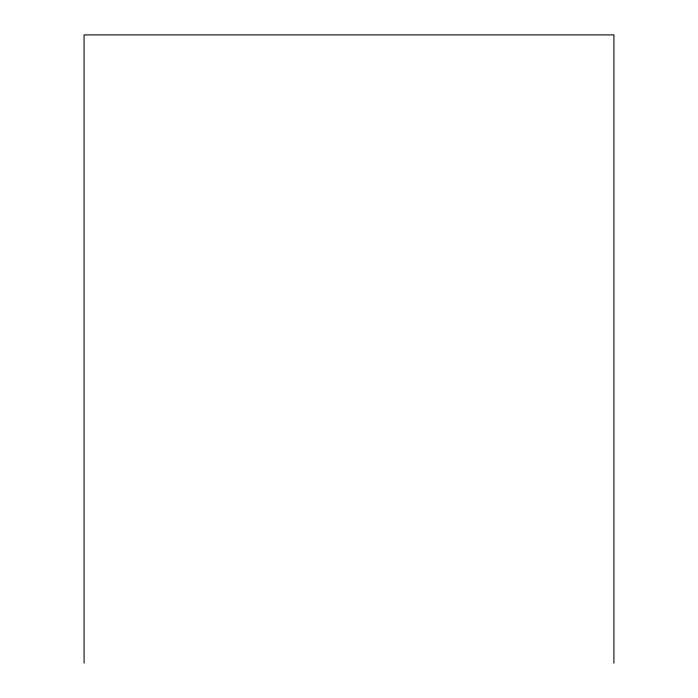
<?xml version="1.0" encoding="UTF-8"?>
<svg xmlns="http://www.w3.org/2000/svg" width="698" height="698" viewBox="0 0 698 698"><rect width="100%" height="100%" fill="white"/><g stroke="black" fill="none" stroke-linecap="round" stroke-linejoin="round"><path stroke-width="1.05" d="M613.917 663.1L613.917 34.9L84.083 34.9L84.083 663.1"/></g></svg>
